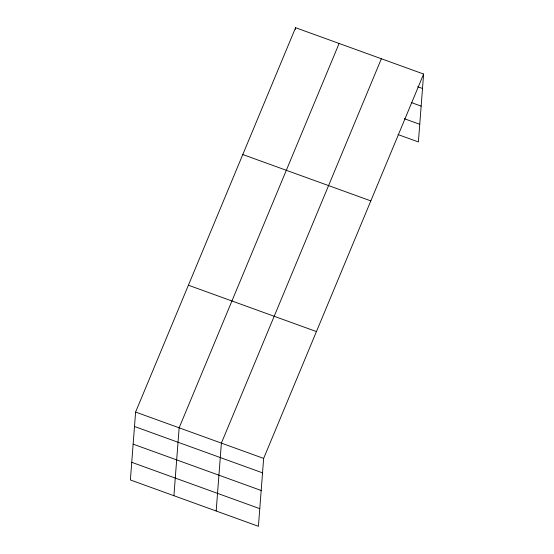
<?xml version="1.0" encoding="UTF-8"?>
<svg xmlns="http://www.w3.org/2000/svg" width="554" height="554" viewBox="0 0 554 554"><rect width="100%" height="100%" fill="white"/><g stroke="black" fill="none" stroke-linecap="round" stroke-linejoin="round"><path stroke-width="0.83" d="M135.605 412.058L130.384 479.951L258.42 526.3L263.649 458.407L423.616 74.049L295.58 27.7L135.605 412.058L263.649 458.407M173.914 495.712L179.143 427.82L339.11 43.461M216.171 511.003L221.392 443.117L381.367 58.752M295.448 29.397L295.58 27.7M423.616 74.049L418.395 141.942L398.084 134.587M417.633 86.722L422.508 88.488M411.4 102.594L421.151 106.126M404.316 118.708L419.752 124.297M242.784 154.538L370.827 200.887M188.395 285.22L316.438 331.569M134.497 426.497L262.534 472.846M133.14 444.142L261.176 490.484M131.741 462.313L259.778 508.662"/></g></svg>
